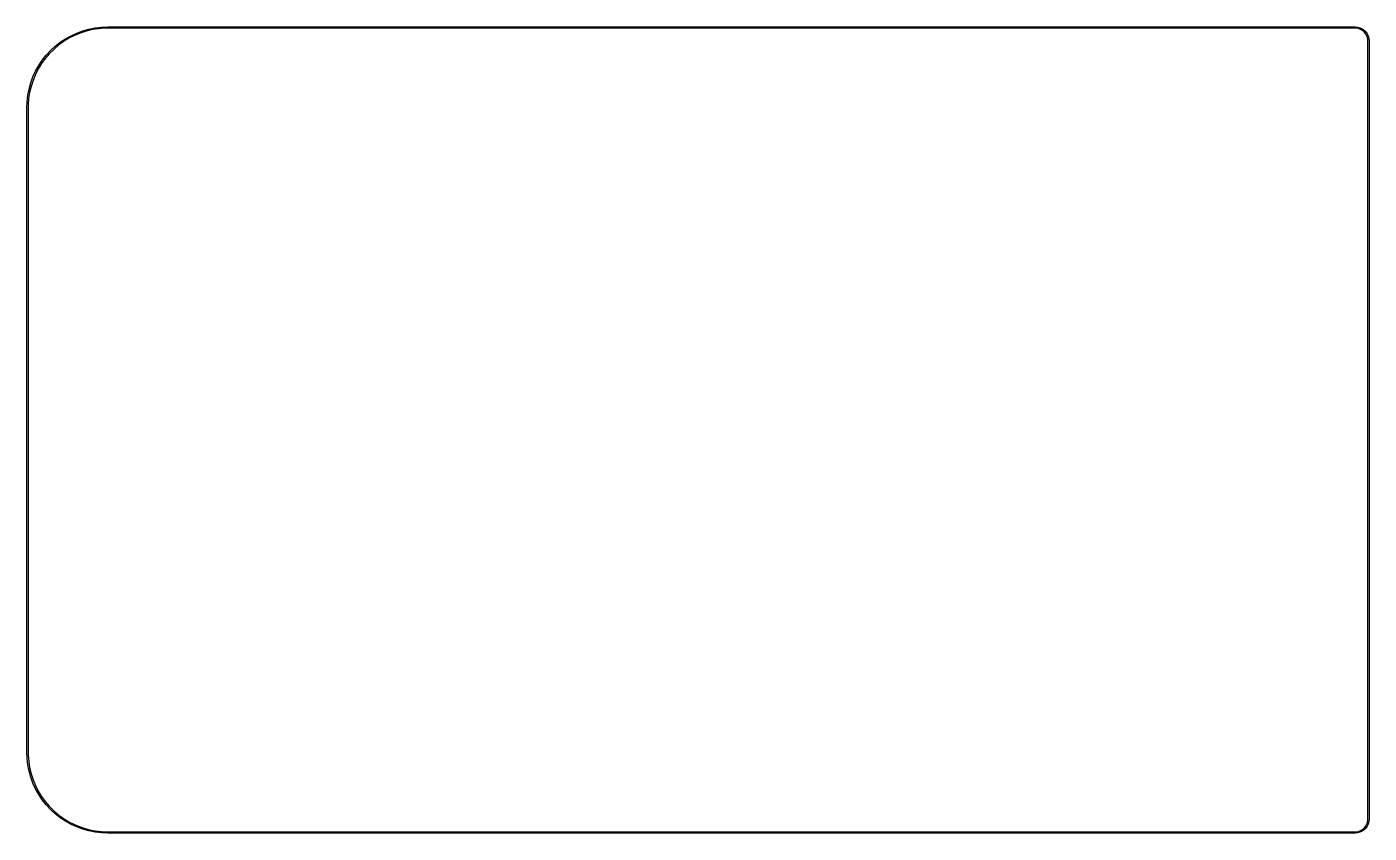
# Model space of a CAD drawing. Extents: x 100 to 200, y -145 to -85.
import ezdxf

# ---------------------------------------------------------------- set-up
doc = ezdxf.new("R2010")
doc.units = 0
doc.layers.add('BLACK', color=7, linetype='CONTINUOUS')

msp = doc.modelspace()

# ---------------------------------------------------------------- linework, layer by layer
at = {"layer": 'BLACK', "linetype": 'CONTINUOUS'}
for p, q in [((104.58, -85.1158), (105.046, -85.0235)), ((105.046, -85.0235), (105.518, -84.9681)), ((105.759, -85.0497), (105.293, -85.0859)), ((105.518, -84.9681), (105.993, -84.95)), ((105.993, -85.05), (105.759, -85.0497)), ((105.993, -84.95), (198.999, -84.9511)), ((105.993, -84.95), (105.993, -84.95)), ((198.999, -85.0511), (105.993, -85.05)), ((105.993, -85.05), (105.993, -85.05)), ((105.993, -85.05), (105.993, -85.05)), ((105.993, -85.05), (105.993, -85.05)), ((198.999, -84.9511), (199.181, -84.9671)), ((199.082, -85.0511), (198.999, -85.0511)), ((198.999, -85.0511), (198.999, -85.0511)), ((198.999, -85.0511), (198.999, -85.0511)), ((199.246, -85.08), (199.082, -85.0511)), ((199.181, -84.9671), (199.358, -85.0144)), ((199.402, -85.1368), (199.246, -85.08)), ((199.358, -85.0144), (199.524, -85.0918)), ((102.685, -86.047), (102.306, -86.3218)), ((102.437, -86.1035), (102.832, -85.8395)), ((103.083, -85.8027), (102.685, -86.047)), ((102.832, -85.8395), (103.246, -85.6075)), ((103.5, -85.5905), (103.083, -85.8027)), ((103.246, -85.6075), (103.677, -85.4087)), ((103.932, -85.4117), (103.5, -85.5905)), ((103.677, -85.4087), (104.123, -85.2445)), ((104.376, -85.2675), (103.932, -85.4117)), ((104.123, -85.2445), (104.58, -85.1158)), ((104.831, -85.1586), (104.376, -85.2675)), ((105.293, -85.0859), (104.831, -85.1586)), ((199.546, -85.2199), (199.402, -85.1368)), ((199.524, -85.0918), (199.674, -85.1968)), ((199.673, -85.3268), (199.546, -85.2199)), ((199.78, -85.4541), (199.673, -85.3268)), ((199.674, -85.1968), (199.803, -85.3262)), ((199.863, -85.5981), (199.78, -85.4541)), ((199.803, -85.3262), (199.908, -85.4761)), ((199.92, -85.7543), (199.863, -85.5981)), ((199.908, -85.4761), (199.986, -85.642)), ((199.949, -85.918), (199.92, -85.7543)), ((199.949, -86.0011), (199.949, -85.918)), ((199.95, -144), (199.949, -86.0011)), ((199.949, -86.0011), (199.949, -86.0011)), ((199.986, -85.642), (200.033, -85.8188)), ((200.033, -85.8188), (200.049, -86.0011)), ((200.049, -86.0011), (200.049, -86.0011)), ((200.049, -86.0011), (200.05, -144)), ((101.099, -87.4426), (101.393, -87.0693)), ((101.621, -86.9564), (101.317, -87.3121)), ((101.393, -87.0693), (101.715, -86.7203)), ((101.951, -86.6256), (101.621, -86.9564)), ((101.715, -86.7203), (102.064, -86.3977)), ((102.306, -86.3218), (101.951, -86.6256)), ((102.064, -86.3977), (102.437, -86.1035)), ((100.604, -88.2526), (100.836, -87.8379)), ((101.043, -87.6906), (100.799, -88.0895)), ((100.836, -87.8379), (101.099, -87.4426)), ((101.317, -87.3121), (101.043, -87.6906)), ((100.242, -89.1302), (100.406, -88.6842)), ((100.409, -88.9385), (100.266, -89.3833)), ((100.406, -88.6842), (100.604, -88.2526)), ((100.587, -88.5063), (100.409, -88.9385)), ((100.799, -88.0895), (100.587, -88.5063)), ((99.9675, -90.5254), (100.022, -90.0536)), ((100.022, -90.0536), (100.114, -89.5876)), ((100.157, -89.8381), (100.085, -90.3)), ((100.114, -89.5876), (100.242, -89.1302)), ((100.266, -89.3833), (100.157, -89.8381)), ((99.95, -91), (99.9675, -90.5254)), ((99.95, -139.007), (99.95, -91)), ((99.95, -91), (99.95, -91)), ((100.085, -90.3), (100.049, -90.7661)), ((100.049, -90.7661), (100.05, -90.9999)), ((100.05, -90.9999), (100.05, -90.9999)), ((100.05, -90.9999), (100.05, -91)), ((100.05, -91), (100.05, -139.007)), ((99.9681, -139.482), (99.95, -139.007)), ((99.95, -139.007), (99.95, -139.007)), ((100.05, -139.007), (100.05, -139.007)), ((100.05, -139.007), (100.05, -139.007)), ((100.05, -139.007), (100.05, -139.241)), ((100.023, -139.953), (99.9681, -139.482)), ((100.116, -140.419), (100.023, -139.953)), ((100.05, -139.241), (100.086, -139.707)), ((100.086, -139.707), (100.158, -140.168)), ((100.244, -140.875), (100.116, -140.419)), ((100.158, -140.168), (100.267, -140.622)), ((100.408, -141.321), (100.244, -140.875)), ((100.267, -140.622), (100.411, -141.067)), ((100.411, -141.067), (100.59, -141.499)), ((100.606, -141.752), (100.408, -141.321)), ((100.59, -141.499), (100.802, -141.915)), ((100.838, -142.166), (100.606, -141.752)), ((100.802, -141.915), (101.045, -142.313)), ((101.102, -142.561), (100.838, -142.166)), ((101.045, -142.313), (101.32, -142.691)), ((101.396, -142.934), (101.102, -142.561)), ((101.32, -142.691), (101.623, -143.046)), ((101.718, -143.282), (101.396, -142.934)), ((101.623, -143.046), (101.954, -143.377)), ((102.066, -143.604), (101.718, -143.282)), ((101.954, -143.377), (102.309, -143.68)), ((102.439, -143.898), (102.066, -143.604)), ((102.309, -143.68), (102.687, -143.955)), ((102.834, -144.162), (102.439, -143.898)), ((102.687, -143.955), (103.085, -144.198)), ((199.921, -144.247), (199.95, -144.083)), ((199.95, -144.083), (199.95, -144)), ((199.95, -144), (199.95, -144)), ((200.05, -144), (200.034, -144.182)), ((200.05, -144), (200.05, -144)), ((103.248, -144.394), (102.834, -144.162)), ((103.085, -144.198), (103.501, -144.41)), ((103.679, -144.592), (103.248, -144.394)), ((103.501, -144.41), (103.933, -144.589)), ((104.125, -144.756), (103.679, -144.592)), ((103.933, -144.589), (104.378, -144.733)), ((104.581, -144.884), (104.125, -144.756)), ((104.378, -144.733), (104.832, -144.842)), ((105.047, -144.977), (104.581, -144.884)), ((104.832, -144.842), (105.293, -144.914)), ((105.518, -145.032), (105.047, -144.977)), ((105.293, -144.914), (105.759, -144.95)), ((105.993, -145.05), (105.518, -145.032)), ((105.759, -144.95), (105.993, -144.95)), ((105.993, -144.95), (105.993, -144.95)), ((105.993, -144.95), (105.993, -144.95)), ((105.993, -144.95), (199, -144.95)), ((199, -145.05), (105.993, -145.05)), ((105.993, -145.05), (105.993, -145.05)), ((105.993, -145.05), (105.993, -145.05)), ((199, -144.95), (199.083, -144.95)), ((199.182, -145.034), (199, -145.05)), ((199.083, -144.95), (199.247, -144.921)), ((199.359, -144.987), (199.182, -145.034)), ((199.247, -144.921), (199.403, -144.864)), ((199.525, -144.909), (199.359, -144.987)), ((199.403, -144.864), (199.547, -144.781)), ((199.675, -144.804), (199.525, -144.909)), ((199.547, -144.781), (199.674, -144.674)), ((199.674, -144.674), (199.781, -144.547)), ((199.804, -144.675), (199.675, -144.804)), ((199.781, -144.547), (199.864, -144.403)), ((199.909, -144.525), (199.804, -144.675)), ((199.864, -144.403), (199.921, -144.247)), ((199.987, -144.359), (199.909, -144.525)), ((200.034, -144.182), (199.987, -144.359))]:
    msp.add_line(p, q, dxfattribs=at)

doc.saveas('drawing.dxf')
